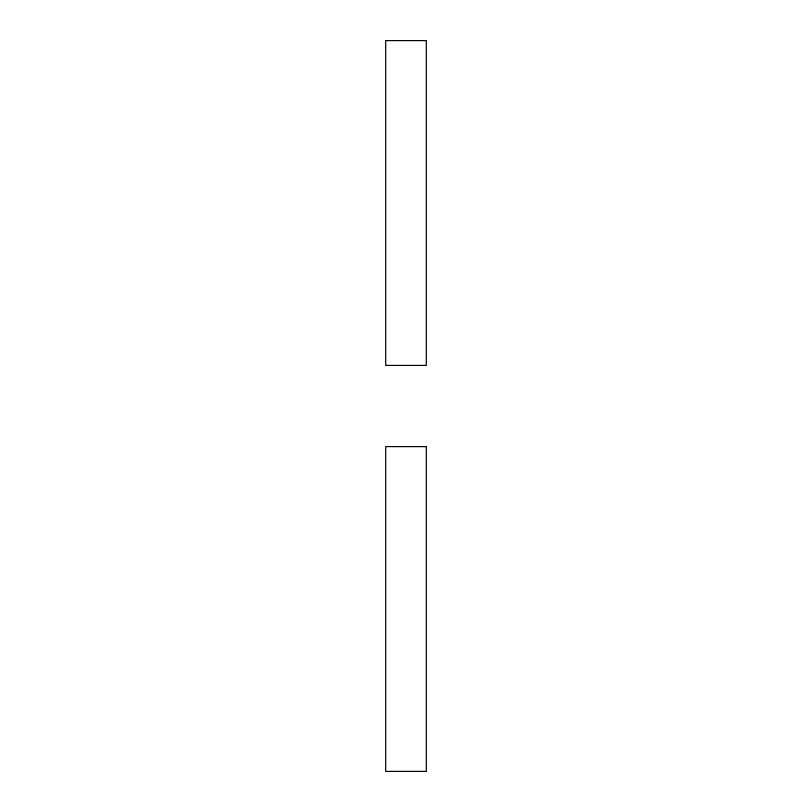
<?xml version="1.0" encoding="UTF-8"?>
<svg xmlns="http://www.w3.org/2000/svg" width="812" height="812" viewBox="0 0 812 812"><rect width="100%" height="100%" fill="white"/><g stroke="black" fill="none" stroke-linecap="round" stroke-linejoin="round"><path stroke-width="1.22" d="M426.3 40.6L385.7 40.6L385.7 365.4L426.3 365.4L426.3 40.6M426.3 446.6L385.7 446.6L385.7 771.4L426.3 771.4L426.3 446.6"/></g></svg>
